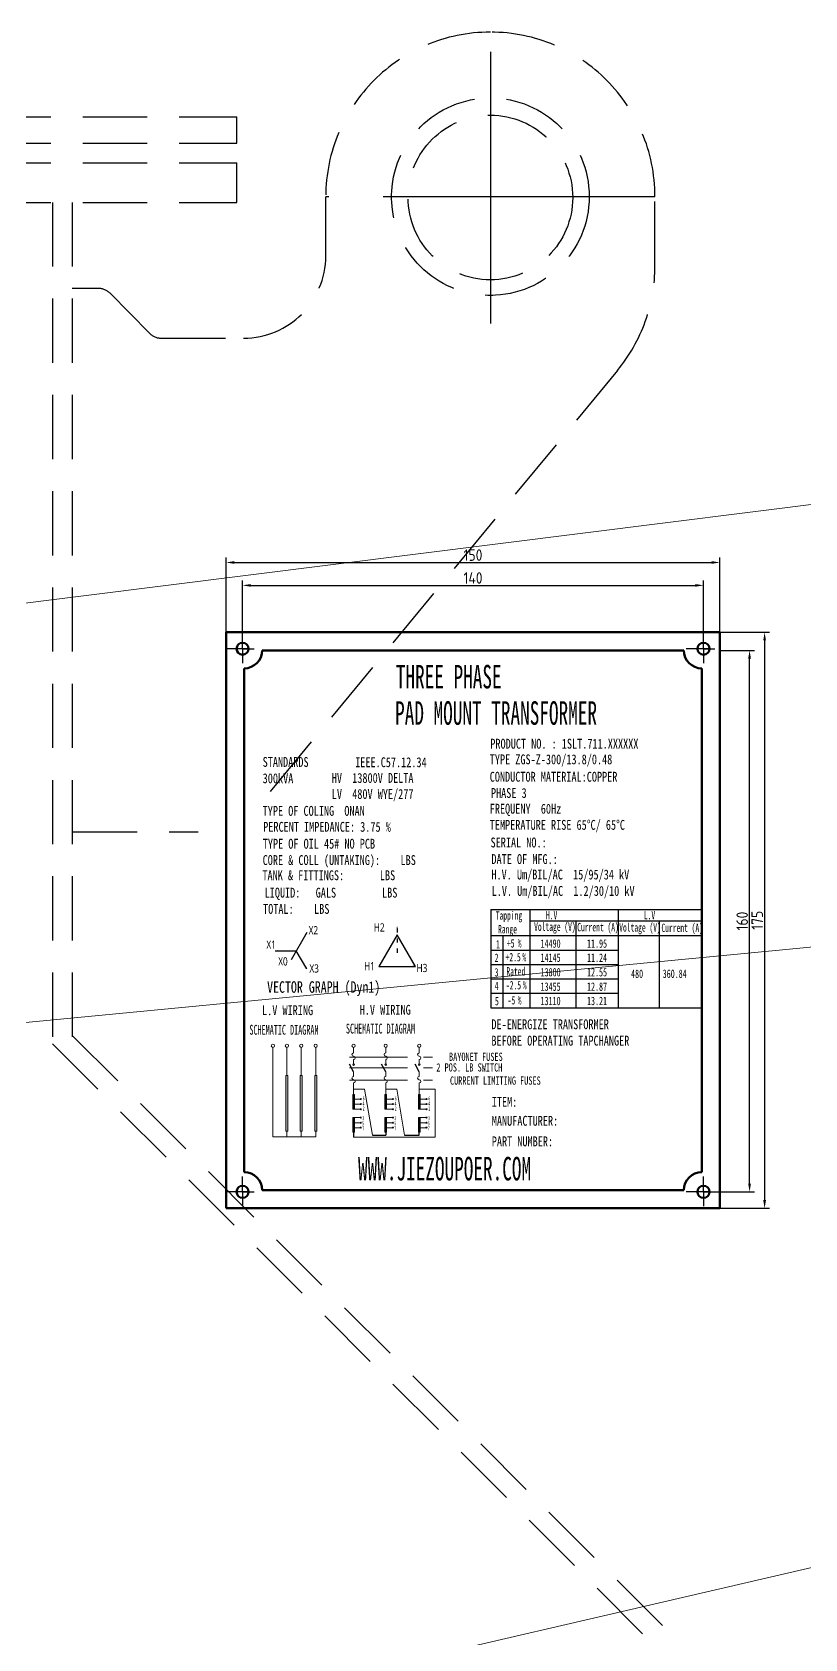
# Model space of a CAD drawing. Header units: millimetres. Extents: x 70841 to 133731, y -170061 to -164340.
# Drawn here: x 109774.6 to 110009.4, y -166145.5 to -165657.3 of the extents above; entities that cross this region are included whole.
import ezdxf
from ezdxf.enums import TextEntityAlignment as Align

# ---------------------------------------------------------------- set-up
doc = ezdxf.new("R2010")
doc.units = ezdxf.units.MM
doc.header["$LTSCALE"] = 13
for name, pattern in [('2 虚线', [5.75, 4.5, -1.25]), ('ACAD_ISO03W100', [1.18, 0.47, -0.71]), ('ACAD_ISO04W100', [30, 24, -3, 0, -3]), ('CENTERX2', [101.6, 63.5, -12.7, 12.7, -12.7]), ('DASHED', [0.75, 0.5, -0.25]), ('HIDDEN', [9.525, 6.35, -3.175])]:
    doc.linetypes.add(name, pattern=pattern)
for name, color, linetype in [('1', 4, 'Continuous'), ('2', 3, 'Continuous'), ('4', 2, 'HIDDEN'), ('4虚线层', 6, 'DASHED'), ('HYJ1', 6, 'ACAD_ISO04W100'), ('HYJ3', 4, 'Continuous')]:
    doc.layers.add(name, color=color, linetype=linetype)
for name, color, linetype, lineweight in [('2-0.13', 3, 'Continuous', 13), ('标注、文本', 3, 'Continuous', 25), ('铁心', 3, 'Continuous', 0)]:
    doc.layers.add(name, color=color, linetype=linetype, lineweight=lineweight)
doc.styles.add('11', font='')
doc.styles.get("Standard").update_dxf_attribs({"font": 'gbenor.shx', "bigfont": 'gbcbig.shx'})
doc.styles.add('宋体', font='', dxfattribs={"width": 0.6})
doc.styles.get('11').set_extended_font_data('FangSong_GB2312')
doc.styles.get('宋体').set_extended_font_data('Microsoft YaHei')
doc.dimstyles.new('1$0', dxfattribs={"dimtxt": 3.5, "dimasz": 2.5, "dimexe": 1.5, "dimexo": 0, "dimgap": 0.5, "dimtad": 1, "dimtoh": 1, "dimdec": 1, "dimtxsty": 'Standard', "dimcen": 2.5, "dimclrd": 3, "dimclre": 3, "dimclrt": 3, "dimadec": 1, "dimazin": 0, "dimtfac": 1, "dimtdec": 1, "dimtmove": 0, "dimatfit": 2, "dimfxl": 1.5, "dimarcsym": 0})

# ---------------------------------------------------------------- blocks, each defined once
blk = doc.blocks.new('*D1574')
at = {"layer": '2', "color": 3, "lineweight": -2, "transparency": 16777216}
for p, q in [((111271.86, -168313.11), (111282.51, -168313.11)), ((111281.01, -168475.12), (111281.01, -168315.61)), ((111270.17, -168477.62), (111282.51, -168477.62))]:
    blk.add_line(p, q, dxfattribs=at)
at = {"layer": '2', "color": 3, "transparency": 16777216}
for points in [[(111280.59, -168315.61), (111281.42, -168315.61), (111281.01, -168313.11)], [(111280.59, -168475.12), (111281.42, -168475.12), (111281.01, -168477.62)]]:
    blk.add_solid(points, dxfattribs=at)
at = {"layer": 'Defpoints', "color": 0, "transparency": 16777216}
for p in [(111271.86, -168313.11), (111281.01, -168313.11), (111270.17, -168477.62)]:
    blk.add_point(p, dxfattribs=at)
at = {"layer": '2', "color": 3, "transparency": 16777216, "insert": (111278.76, -168395.36), "char_height": 3.5, "attachment_point": 5, "rotation": 90}
blk.add_mtext('160', dxfattribs=at)
blk = doc.blocks.new('*D1577')
at = {"layer": '2', "color": 3, "lineweight": -2, "transparency": 16777216}
for p, q in [((111271.99, -168307.62), (111287.07, -168307.62)), ((111285.57, -168310.12), (111285.57, -168480.12)), ((111271.99, -168482.62), (111287.07, -168482.62))]:
    blk.add_line(p, q, dxfattribs=at)
at = {"layer": '2', "color": 3, "transparency": 16777216}
for points in [[(111285.16, -168310.12), (111285.99, -168310.12), (111285.57, -168307.62)], [(111285.16, -168480.12), (111285.99, -168480.12), (111285.57, -168482.62)]]:
    blk.add_solid(points, dxfattribs=at)
at = {"layer": 'Defpoints', "color": 0, "transparency": 16777216}
for p in [(111271.99, -168307.62), (111271.99, -168482.62), (111285.57, -168482.62)]:
    blk.add_point(p, dxfattribs=at)
at = {"layer": '2', "color": 3, "transparency": 16777216, "insert": (111283.32, -168395.12), "char_height": 3.5, "attachment_point": 5, "rotation": 90}
blk.add_mtext('175', dxfattribs=at)
blk = doc.blocks.new('*D1575')
at = {"layer": '2', "color": 3, "lineweight": -2, "transparency": 16777216}
for p, q in [((111127, -168307.98), (111127, -168291.87)), ((111267, -168307.98), (111267, -168291.87)), ((111129.5, -168293.37), (111264.5, -168293.37))]:
    blk.add_line(p, q, dxfattribs=at)
at = {"layer": '2', "color": 3, "transparency": 16777216}
for points in [[(111129.5, -168292.96), (111129.5, -168293.79), (111127, -168293.37)], [(111264.5, -168292.96), (111264.5, -168293.79), (111267, -168293.37)]]:
    blk.add_solid(points, dxfattribs=at)
at = {"layer": 'Defpoints', "color": 0, "transparency": 16777216}
for p in [(111267, -168293.37), (111127, -168307.98), (111267, -168307.98)]:
    blk.add_point(p, dxfattribs=at)
at = {"layer": '2', "color": 3, "transparency": 16777216, "insert": (111197, -168291.12), "char_height": 3.5, "attachment_point": 5}
blk.add_mtext('140', dxfattribs=at)
blk = doc.blocks.new('*D1576')
at = {"layer": '2', "color": 3, "lineweight": -2, "transparency": 16777216}
for p, q in [((111122, -168307.62), (111122, -168284.92)), ((111124.5, -168286.42), (111269.49, -168286.42)), ((111271.99, -168307.62), (111271.99, -168284.92))]:
    blk.add_line(p, q, dxfattribs=at)
at = {"layer": '2', "color": 3, "transparency": 16777216}
for points in [[(111124.5, -168286), (111124.5, -168286.83), (111122, -168286.42)], [(111269.49, -168286), (111269.49, -168286.83), (111271.99, -168286.42)]]:
    blk.add_solid(points, dxfattribs=at)
at = {"layer": 'Defpoints', "color": 0, "transparency": 16777216}
for p in [(111271.99, -168286.42), (111122, -168307.62), (111271.99, -168307.62)]:
    blk.add_point(p, dxfattribs=at)
at = {"layer": '2', "color": 3, "transparency": 16777216, "insert": (111197, -168284.17), "char_height": 3.5, "attachment_point": 5}
blk.add_mtext('150', dxfattribs=at)
blk = doc.blocks.new('5415')
at = {"layer": '铁心'}
h = blk.add_hatch(color=256, dxfattribs=at)
h.dxf.hatch_style = 1
h.paths.add_polyline_path([(111140.15, -168442.24), (111140.77, -168442.24), (111140.77, -168459.22), (111140.15, -168459.22)])
h = blk.add_hatch(color=256, dxfattribs=at)
h.dxf.hatch_style = 1
h.paths.add_polyline_path([(111144.51, -168442.24), (111145.13, -168442.24), (111145.13, -168459.22), (111144.51, -168459.22)])
h = blk.add_hatch(color=256, dxfattribs=at)
h.dxf.hatch_style = 1
h.paths.add_polyline_path([(111148.9, -168442.24), (111149.52, -168442.24), (111149.52, -168459.22), (111148.9, -168459.22)])
h = blk.add_hatch(color=256, dxfattribs=at)
h.dxf.hatch_style = 1
h.paths.add_polyline_path([(111160.95, -168448.09), (111160.48, -168448.09), (111160.95, -168452.56)])
h.paths.add_polyline_path([(111160.48, -168448.09), (111160.95, -168452.56), (111160.48, -168452.56)])
h = blk.add_hatch(color=256, dxfattribs=at)
h.dxf.hatch_style = 1
h.paths.add_polyline_path([(111160.83, -168448.09), (111160.6, -168448.09), (111160.83, -168452.56)])
h.paths.add_polyline_path([(111160.6, -168448.09), (111160.83, -168452.56), (111160.6, -168452.56)])
h = blk.add_hatch(color=256, dxfattribs=at)
h.dxf.hatch_style = 1
h.paths.add_polyline_path([(111170.71, -168448.09), (111170.24, -168448.09), (111170.71, -168452.56)])
h.paths.add_polyline_path([(111170.24, -168448.09), (111170.71, -168452.56), (111170.24, -168452.56)])
h = blk.add_hatch(color=256, dxfattribs=at)
h.dxf.hatch_style = 1
h.paths.add_polyline_path([(111170.59, -168448.09), (111170.35, -168448.09), (111170.59, -168452.56)])
h.paths.add_polyline_path([(111170.35, -168448.09), (111170.59, -168452.56), (111170.35, -168452.56)])
h = blk.add_hatch(color=256, dxfattribs=at)
h.dxf.hatch_style = 1
h.paths.add_polyline_path([(111180.91, -168448.09), (111180.44, -168448.09), (111180.91, -168452.56)])
h.paths.add_polyline_path([(111180.44, -168448.09), (111180.91, -168452.56), (111180.44, -168452.56)])
h = blk.add_hatch(color=256, dxfattribs=at)
h.dxf.hatch_style = 1
h.paths.add_polyline_path([(111180.79, -168448.09), (111180.56, -168448.09), (111180.79, -168452.56)])
h.paths.add_polyline_path([(111180.56, -168448.09), (111180.79, -168452.56), (111180.56, -168452.56)])
h = blk.add_hatch(color=256, dxfattribs=at)
h.dxf.hatch_style = 1
h.paths.add_polyline_path([(111160.95, -168455.05), (111160.48, -168455.05), (111160.95, -168459.51)])
h.paths.add_polyline_path([(111160.48, -168455.05), (111160.95, -168459.51), (111160.48, -168459.51)])
h = blk.add_hatch(color=256, dxfattribs=at)
h.dxf.hatch_style = 1
h.paths.add_polyline_path([(111160.83, -168455.05), (111160.6, -168455.05), (111160.83, -168459.51)])
h.paths.add_polyline_path([(111160.6, -168455.05), (111160.83, -168459.51), (111160.6, -168459.51)])
h = blk.add_hatch(color=256, dxfattribs=at)
h.dxf.hatch_style = 1
h.paths.add_polyline_path([(111170.71, -168455.05), (111170.24, -168455.05), (111170.71, -168459.51)])
h.paths.add_polyline_path([(111170.24, -168455.05), (111170.71, -168459.51), (111170.24, -168459.51)])
h = blk.add_hatch(color=256, dxfattribs=at)
h.dxf.hatch_style = 1
h.paths.add_polyline_path([(111170.59, -168455.05), (111170.35, -168455.05), (111170.59, -168459.51)])
h.paths.add_polyline_path([(111170.35, -168455.05), (111170.59, -168459.51), (111170.35, -168459.51)])
h = blk.add_hatch(color=256, dxfattribs=at)
h.dxf.hatch_style = 1
h.paths.add_polyline_path([(111180.91, -168455.05), (111180.44, -168455.05), (111180.91, -168459.51)])
h.paths.add_polyline_path([(111180.44, -168455.05), (111180.91, -168459.51), (111180.44, -168459.51)])
h = blk.add_hatch(color=256, dxfattribs=at)
h.dxf.hatch_style = 1
h.paths.add_polyline_path([(111180.79, -168455.05), (111180.56, -168455.05), (111180.79, -168459.51)])
h.paths.add_polyline_path([(111180.56, -168455.05), (111180.79, -168459.51), (111180.56, -168459.51)])
at = {"layer": '2'}
for points in [[(111146.55, -168398.8), (111141.73, -168407.14)], [(111136.91, -168404.36), (111143.33, -168404.36)], [(111146.55, -168409.92), (111143.33, -168404.36)]]:
    blk.add_lwpolyline(points, dxfattribs=at)
for points in [[(111146.55, -168398.8, 0, 0.385, 0), (111146.16, -168399.46, 0.385, 0.385, 0)], [(111173.94, -168396.84, 0, 0.385, 0), (111173.94, -168397.61, 0.385, 0.385, 0)], [(111173.94, -168399.58, 0, 0.385, 0), (111174.33, -168400.24, 0.385, 0.385, 0)], [(111136.91, -168404.36, 0, 0.385, 0), (111137.68, -168404.36, 0.385, 0.385, 0)], [(111146.55, -168409.92, 0, 0.385, 0), (111146.16, -168409.25, 0.385, 0.385, 0)], [(111168.38, -168409.21, 0, 0.385, 0), (111168.77, -168408.54, 0.385, 0.385, 0)]]:
    blk.add_lwpolyline(points, format="xyseb", dxfattribs=at)
at = {"layer": '2', "linetype": 'ACAD_ISO03W100', "ltscale": 0.2}
blk.add_lwpolyline([(111173.94, -168397.61), (111173.94, -168406)], dxfattribs=at)
at = {"layer": '2'}
blk.add_lwpolyline([(111173.94, -168399.58), (111168.38, -168409.21), (111179.51, -168409.21)], close=True, dxfattribs=at)
at = {"layer": '2', "linetype": 'Continuous'}
blk.add_lwpolyline([(111179.51, -168409.21), (111178.73, -168409.21)], dxfattribs=at)
at = {"layer": '2-0.13'}
for p, q in [((111242.81, -168395.32), (111255.43, -168395.32)), ((111136.2, -168433.74), (111136.2, -168460.92)), ((111136.2, -168460.92), (111149.21, -168460.92))]:
    blk.add_line(p, q, dxfattribs=at)
for centre, radius in [((111136.2, -168433.24), 0.499), ((111140.46, -168433.24), 0.499), ((111144.82, -168433.24), 0.499), ((111149.21, -168433.24), 0.499), ((111160.72, -168433.24), 0.499), ((111170.47, -168433.24), 0.499), ((111180.67, -168433.24), 0.499), ((111160.72, -168438.97), 0.249), ((111170.47, -168438.97), 0.249), ((111180.67, -168438.97), 0.249)]:
    blk.add_circle(centre, radius, dxfattribs=at)
for centre, start, end in [((111160.72, -168435.93), 90, 270), ((111160.72, -168436.92), 270, 90), ((111170.47, -168435.93), 90, 270), ((111170.47, -168436.92), 270, 90), ((111180.67, -168435.93), 90, 270), ((111180.67, -168436.92), 270, 90), ((111160.72, -168443.06), 90, 270), ((111170.47, -168443.06), 90, 270), ((111180.67, -168443.06), 90, 270), ((111160.72, -168444.06), 270, 90), ((111170.47, -168444.06), 270, 90), ((111180.67, -168444.06), 270, 90)]:
    blk.add_arc(centre, 0.499, start, end, dxfattribs=at)
at = {"layer": 'HYJ1', "color": 1, "linetype": 'CENTERX2'}
for p, q in [((111127, -168312.62), (111127, -168307.98)), ((111267, -168312.62), (111267, -168307.98)), ((111127, -168312.62), (111121.75, -168312.62)), ((111128.82, -168312.62), (111127, -168312.62)), ((111127, -168312.62), (111130.49, -168312.62)), ((111127, -168312.62), (111127, -168317.02)), ((111127, -168312.62), (111127, -168314.45)), ((111267, -168312.62), (111261.75, -168312.62)), ((111268.82, -168312.62), (111267, -168312.62)), ((111267, -168312.62), (111270.49, -168312.62)), ((111267, -168312.62), (111267, -168317.02)), ((111267, -168312.62), (111267, -168314.45)), ((111127, -168477.62), (111127, -168472.98)), ((111267, -168477.62), (111267, -168472.98)), ((111127, -168477.62), (111121.75, -168477.62)), ((111128.82, -168477.62), (111127, -168477.62)), ((111127, -168477.62), (111130.49, -168477.62)), ((111127, -168477.62), (111127, -168482.02)), ((111127, -168477.62), (111127, -168479.45)), ((111267, -168477.62), (111261.75, -168477.62)), ((111268.82, -168477.62), (111267, -168477.62)), ((111267, -168477.62), (111270.49, -168477.62)), ((111267, -168477.62), (111267, -168482.02)), ((111267, -168477.62), (111267, -168479.45))]:
    blk.add_line(p, q, dxfattribs=at)
at = {"layer": 'HYJ3', "linetype": 'ByBlock', "lineweight": 50}
for p, q in [((111271.99, -168307.62), (111122, -168307.62)), ((111122, -168307.62), (111122, -168482.62)), ((111271.99, -168482.62), (111271.99, -168307.62)), ((111261.02, -168313.11), (111132.97, -168313.11)), ((111127.49, -168318.6), (111127.49, -168471.65)), ((111266.51, -168471.65), (111266.51, -168318.6)), ((111132.97, -168477.14), (111261.02, -168477.14)), ((111271.99, -168482.62), (111122, -168482.62))]:
    blk.add_line(p, q, dxfattribs=at)
for centre in [(111127, -168312.62), (111267, -168312.62), (111127, -168477.62), (111267, -168477.62)]:
    blk.add_circle(centre, 1.83, dxfattribs=at)
for centre, start, end in [((111127.49, -168313.11), 270, 0), ((111266.51, -168313.11), 180, 270), ((111127.49, -168477.14), 0, 90), ((111266.51, -168477.14), 90, 180)]:
    blk.add_arc(centre, 5.49, start, end, dxfattribs=at)
at = {"layer": '标注、文本', "color": 0}
for p, q in [((111202.42, -168391.8), (111202.42, -168421.69)), ((111202.42, -168391.8), (111202.42, -168421.69)), ((111202.42, -168391.8), (111266.51, -168391.8)), ((111214.21, -168391.8), (111214.21, -168421.69)), ((111241.09, -168391.8), (111241.09, -168421.69)), ((111266.51, -168391.8), (111266.51, -168426.08)), ((111214.21, -168395.32), (111237.82, -168395.32)), ((111228.26, -168395.32), (111228.26, -168421.69)), ((111232.21, -168395.32), (111266.51, -168395.32)), ((111253.58, -168395.32), (111253.58, -168421.69)), ((111202.42, -168399.79), (111266.51, -168399.79)), ((111202.42, -168404.17), (111241.09, -168404.17)), ((111206.05, -168399.79), (111206.05, -168421.69)), ((111202.42, -168408.55), (111241.09, -168408.55)), ((111202.42, -168412.93), (111241.09, -168412.93)), ((111202.42, -168417.31), (111241.09, -168417.31)), ((111202.42, -168421.69), (111266.51, -168421.69))]:
    blk.add_line(p, q, dxfattribs=at)
at = {"layer": '标注、文本', "color": 2, "linetype": '2 虚线', "lineweight": 9, "ltscale": 0.3}
for p, q in [((111159.53, -168436.68), (111184.65, -168436.68)), ((111159.53, -168439.97), (111184.65, -168439.97)), ((111159.53, -168443.72), (111184.65, -168443.72))]:
    blk.add_line(p, q, dxfattribs=at)
at = {"layer": '标注、文本'}
for p, q in [((111160.72, -168441.14), (111159.46, -168438.86)), ((111170.47, -168441.14), (111169.22, -168438.86)), ((111180.67, -168441.14), (111179.42, -168438.86)), ((111160.72, -168459.51), (111160.72, -168461.06)), ((111166.48, -168460.38), (111170.47, -168460.38)), ((111170.47, -168459.53), (111170.47, -168460.38)), ((111176.23, -168460.38), (111180.67, -168460.38)), ((111180.67, -168460.38), (111180.67, -168459.51))]:
    blk.add_line(p, q, dxfattribs=at)
at = {"layer": '铁心'}
for p, q in [((111140.46, -168433.74), (111140.46, -168442.24)), ((111144.82, -168433.74), (111144.82, -168442.24)), ((111149.21, -168433.74), (111149.21, -168442.24)), ((111164.05, -168446.39), (111160.72, -168446.39)), ((111166.48, -168460.38), (111164.05, -168446.39)), ((111173.81, -168446.39), (111170.46, -168446.39)), ((111176.23, -168460.38), (111173.81, -168446.39)), ((111180.67, -168446.39), (111185.47, -168446.39)), ((111185.47, -168446.39), (111185.47, -168461.06)), ((111140.46, -168460.92), (111140.46, -168459.22)), ((111144.82, -168460.92), (111144.82, -168459.22)), ((111149.21, -168460.92), (111149.21, -168459.22)), ((111170.47, -168460.38), (111166.48, -168460.38)), ((111180.67, -168460.38), (111176.23, -168460.38))]:
    blk.add_line(p, q, dxfattribs=at)
for points in [[(111160.72, -168435.43), (111160.72, -168433.74)], [(111160.72, -168438.72), (111160.72, -168437.42)], [(111170.47, -168435.43), (111170.47, -168433.74)], [(111170.47, -168438.72), (111170.47, -168437.42)], [(111180.67, -168435.43), (111180.67, -168433.74)], [(111180.67, -168438.72), (111180.67, -168437.42)], [(111160.72, -168442.56), (111160.72, -168441.14)], [(111170.47, -168442.56), (111170.47, -168441.14)], [(111180.67, -168442.56), (111180.67, -168441.14)], [(111160.95, -168448.09), (111160.48, -168448.09), (111160.95, -168452.56), (111160.95, -168448.09)], [(111160.83, -168448.09), (111160.6, -168448.09), (111160.83, -168452.56), (111160.83, -168448.09)], [(111160.72, -168448.09), (111160.72, -168444.56)], [(111160.72, -168448.09), (111160.72, -168452.56)], [(111170.71, -168448.09), (111170.24, -168448.09), (111170.71, -168452.56), (111170.71, -168448.09)], [(111170.59, -168448.09), (111170.35, -168448.09), (111170.59, -168452.56), (111170.59, -168448.09)], [(111170.47, -168448.09), (111170.47, -168444.56)], [(111170.47, -168448.09), (111170.47, -168452.56)], [(111180.91, -168448.09), (111180.44, -168448.09), (111180.91, -168452.56), (111180.91, -168448.09)], [(111180.79, -168448.09), (111180.56, -168448.09), (111180.79, -168452.56), (111180.79, -168448.09)], [(111180.67, -168448.09), (111180.67, -168444.56)], [(111180.67, -168448.09), (111180.67, -168452.56)], [(111160.72, -168449.45), (111162.76, -168449.45)], [(111160.72, -168450.99), (111162.76, -168450.99)], [(111160.72, -168452.56), (111162.76, -168452.56)], [(111170.47, -168449.45), (111172.51, -168449.45)], [(111170.47, -168450.99), (111172.51, -168450.99)], [(111170.47, -168452.56), (111172.51, -168452.56)], [(111180.67, -168449.45), (111182.74, -168449.45)], [(111180.67, -168450.99), (111182.74, -168450.99)], [(111180.67, -168452.56), (111182.74, -168452.56)], [(111160.95, -168455.05), (111160.48, -168455.05), (111160.95, -168459.51), (111160.95, -168455.05)], [(111160.83, -168455.05), (111160.6, -168455.05), (111160.83, -168459.51), (111160.83, -168455.05)], [(111160.72, -168459.51), (111160.72, -168455.05)], [(111160.72, -168455.05), (111162.76, -168455.05)], [(111160.72, -168456.62), (111162.76, -168456.62)], [(111170.71, -168455.05), (111170.24, -168455.05), (111170.71, -168459.51), (111170.71, -168455.05)], [(111170.59, -168455.05), (111170.35, -168455.05), (111170.59, -168459.51), (111170.59, -168455.05)], [(111170.47, -168459.51), (111170.47, -168455.05)], [(111170.47, -168455.05), (111172.51, -168455.05)], [(111170.47, -168456.62), (111172.51, -168456.62)], [(111180.91, -168455.05), (111180.44, -168455.05), (111180.91, -168459.51), (111180.91, -168455.05)], [(111180.79, -168455.05), (111180.56, -168455.05), (111180.79, -168459.51), (111180.79, -168455.05)], [(111180.67, -168459.51), (111180.67, -168455.05)], [(111180.67, -168455.05), (111182.74, -168455.05)], [(111180.67, -168456.62), (111182.74, -168456.62)], [(111160.72, -168458.16), (111162.76, -168458.16)], [(111185.47, -168461.06), (111185.47, -168461.06), (111160.72, -168461.06)], [(111170.47, -168458.16), (111172.51, -168458.16)], [(111180.67, -168458.16), (111182.74, -168458.16)]]:
    blk.add_lwpolyline(points, dxfattribs=at)
for points in [[(111140.77, -168459.22), (111140.15, -168459.22), (111140.15, -168442.24), (111140.77, -168442.24)], [(111145.13, -168459.22), (111144.51, -168459.22), (111144.51, -168442.24), (111145.13, -168442.24)], [(111149.52, -168459.22), (111148.9, -168459.22), (111148.9, -168442.24), (111149.52, -168442.24)], [(111160.48, -168448.09), (111160.95, -168452.56), (111160.48, -168452.56), (111160.48, -168448.09)], [(111160.6, -168448.09), (111160.83, -168452.56), (111160.6, -168452.56), (111160.6, -168448.09)], [(111170.24, -168448.09), (111170.71, -168452.56), (111170.24, -168452.56), (111170.24, -168448.09)], [(111170.35, -168448.09), (111170.59, -168452.56), (111170.35, -168452.56), (111170.35, -168448.09)], [(111180.44, -168448.09), (111180.91, -168452.56), (111180.44, -168452.56), (111180.44, -168448.09)], [(111180.56, -168448.09), (111180.79, -168452.56), (111180.56, -168452.56), (111180.56, -168448.09)], [(111160.48, -168455.05), (111160.95, -168459.51), (111160.48, -168459.51), (111160.48, -168455.05)], [(111160.6, -168455.05), (111160.83, -168459.51), (111160.6, -168459.51), (111160.6, -168455.05)], [(111170.24, -168455.05), (111170.71, -168459.51), (111170.24, -168459.51), (111170.24, -168455.05)], [(111170.35, -168455.05), (111170.59, -168459.51), (111170.35, -168459.51), (111170.35, -168455.05)], [(111180.44, -168455.05), (111180.91, -168459.51), (111180.44, -168459.51), (111180.44, -168455.05)], [(111180.56, -168455.05), (111180.79, -168459.51), (111180.56, -168459.51), (111180.56, -168455.05)]]:
    blk.add_lwpolyline(points, close=True, dxfattribs=at)
for centre in [(111162.91, -168449.46), (111162.91, -168450.95), (111162.91, -168452.52), (111172.65, -168449.46), (111172.65, -168450.95), (111172.65, -168452.52), (111182.87, -168449.46), (111182.87, -168450.95), (111182.87, -168452.52), (111162.91, -168455.06), (111162.91, -168456.63), (111162.91, -168458.12), (111172.65, -168455.06), (111172.65, -168456.63), (111172.65, -168458.12), (111182.87, -168455.06), (111182.87, -168456.63), (111182.87, -168458.12)]:
    blk.add_circle(centre, 0.154, dxfattribs=at)
at = {"layer": '2', "style": '宋体', "width": 0.76}
for s, p in [('X2', (111147.07, -168399.41)), ('H2', (111166.89, -168398.54)), ('X1', (111134.23, -168403.77)), ('X0', (111137.83, -168408.86)), ('X3', (111147.31, -168411.01)), ('H1', (111163.95, -168410.3)), ('H3', (111179.87, -168410.86))]:
    blk.add_text(s, height=2.5, dxfattribs=at).set_placement(p)
at = {"layer": '2-0.13', "style": '11'}
for s, height, width, p in [('PRODUCT NO. : 1SLT.711.XXXXXX', 3, 0.76, (111202.26, -168342.98)), ('STANDARDS', 3, 0.76, (111133.1, -168348.52)), ('IEEE.C57.12.34', 3, 0.76, (111161.2, -168348.61)), ('TYPE ZGS-Z-300/13.8/0.48', 3, 0.76, (111202.08, -168347.73)), ('300kVA', 3, 0.76, (111133.11, -168353.48)), ('HV  13800V DELTA', 3, 0.76, (111154.1, -168353.37)), ('CONDUCTOR MATERIAL:COPPER', 3, 0.76, (111202.08, -168353.02)), ('LV  480V WYE/277', 3, 0.76, (111154.1, -168358.25)), ('PHASE 3', 3, 0.76, (111202.44, -168357.95)), ('TYPE OF COLING  ONAN', 3, 0.76, (111133.1, -168363.39)), ('FREQUENY  60Hz', 3, 0.76, (111202.08, -168362.73)), ('PERCENT IMPEDANCE: 3.75 %%%', 3, 0.76, (111133.26, -168368.23)), ('TEMPERATURE RISE 65°C/ 65°C', 3, 0.76, (111202.08, -168367.64)), ('SERIAL NO.:', 3, 0.76, (111202.33, -168372.99)), ('TYPE OF OIL 45# NO PCB', 3, 0.76, (111133.13, -168373.37)), ('CORE & COLL (UNTAKING):    LBS', 3, 0.76, (111133.1, -168378.33)), ('DATE OF MFG.:', 3, 0.76, (111202.6, -168378.03)), ('TANK & FITTINGS:       LBS', 3, 0.76, (111133.03, -168382.95)), ('H.V. Um/BIL/AC  15/95/34 kV', 3, 0.76, (111202.58, -168382.72)), ('L.V. Um/BIL/AC  1.2/30/10 kV', 3, 0.76, (111202.65, -168387.7)), ('LIQUID:   GALS         LBS', 3, 0.76, (111133.7, -168388.23)), ('TOTAL:    LBS', 3, 0.76, (111133.22, -168393.17)), ('Tapping ', 2.556, 0.55, (111203.9, -168394.94)), ('H.V', 2.556, 0.55, (111219.16, -168394.82)), ('L.V', 2.556, 0.55, (111248.89, -168394.82)), ('Range', 2.556, 0.55, (111204.61, -168399.11)), ('Voltage (V)', 2.5558, 0.55, (111215.56, -168398.34)), ('Current (A)', 2.5558, 0.55, (111228.66, -168398.49)), ('Voltage (V)', 2.5558, 0.55, (111241.41, -168398.57)), ('Current (A)', 2.5558, 0.55, (111254.23, -168398.69)), ('1      ', 2.556, 0.55, (111204.01, -168403.68)), ('+5', 2.556, 0.55, (111207.3, -168403.39)), ('%', 2.56, 0.55, (111210.57, -168403.39)), ('14490', 2.556, 0.7, (111217.53, -168403.47)), ('11.95', 2.556, 0.7, (111231.63, -168403.47)), ('2   ', 2.556, 0.55, (111203.59, -168407.77)), ('+2.5', 2.556, 0.55, (111206.9, -168407.6)), ('%', 2.56, 0.55, (111211.99, -168407.6)), ('14145', 2.556, 0.7, (111217.53, -168407.77)), ('11.24', 2.556, 0.7, (111231.63, -168407.77)), ('VECTOR GRAPH (Dyn1)', 3.5, 0.76, (111134.45, -168417.15)), ('3', 2.56, 0.55, (111203.57, -168412.21)), ('4', 2.56, 0.55, (111203.59, -168416.33)), ('-2.5', 2.556, 0.55, (111207, -168416.12)), ('Rated', 2.556, 0.55, (111207.14, -168411.92)), ('%', 2.56, 0.55, (111212.14, -168416.12)), ('13800', 2.556, 0.7, (111217.53, -168412.17)), ('13455', 2.556, 0.7, (111217.53, -168416.55)), ('12.55', 2.556, 0.7, (111231.63, -168412.17)), ('12.87', 2.556, 0.7, (111231.63, -168416.55)), ('480', 2.556, 0.7, (111245.01, -168412.64)), ('360.84', 2.556, 0.7, (111254.61, -168412.64)), ('5', 2.56, 0.55, (111203.68, -168420.97)), ('-5', 2.556, 0.55, (111207.52, -168420.7)), ('%', 2.56, 0.55, (111210.57, -168420.7)), ('13110', 2.556, 0.7, (111217.53, -168420.9)), ('13.21', 2.556, 0.7, (111231.63, -168420.9)), ('L.V WIRING ', 3, 0.76, (111132.91, -168423.95)), ('H.V WIRING ', 3, 0.76, (111162.57, -168423.82)), ('SCHEMATIC DIAGRAM ', 3, 0.55, (111129.08, -168429.89)), ('SCHEMATIC DIAGRAM ', 3, 0.55, (111158.39, -168429.53)), ('DE-ENERGIZE TRANSFORMER', 3, 0.76, (111202.59, -168428.22)), ('BEFORE OPERATING TAPCHANGER', 3, 0.76, (111202.59, -168433.2)), ('2 POS. LB SWITCH', 2.5, 0.67, (111185.85, -168441.07)), ('ITEM:', 3, 0.76, (111202.7, -168451.8)), ('MANUFACTURER:', 3, 0.76, (111202.7, -168457.54)), ('PART NUMBER:', 3, 0.76, (111202.7, -168463.79))]:
    blk.add_text(s, height=height, dxfattribs=dict(at, width=width)).set_placement(p)
at = {"layer": '2-0.13', "style": '11', "width": 0.67}
for s, p in [('BAYONET FUSES', (111206.01, -168437.84)), ('CURRENT LIMITING FUSES', (111217.57, -168445.08))]:
    blk.add_text(s, height=2.5, dxfattribs=at).set_placement(p, align=Align.RIGHT)
at = {"layer": '4', "color": 4, "style": '11', "width": 0.6}
for s, p in [('THREE PHASE ', (111173.55, -168324.69)), (' PAD MOUNT TRANSFORMER', (111170.41, -168335.73)), ('WWW.JIEZOUPOER.COM', (111162.06, -168474.16))]:
    blk.add_text(s, height=7.1563, dxfattribs=at).set_placement(p)
at = {"layer": '铁心', "style": '11', "width": 0.55}
for s, p in [('4', (111163.43, -168451.44)), ('6', (111163.48, -168449.86)), ('2', (111163.5, -168452.93)), ('4', (111173.17, -168451.44)), ('6', (111173.22, -168449.86)), ('2', (111173.23, -168452.93)), ('4', (111183.39, -168451.44)), ('6', (111183.44, -168449.86)), ('2', (111183.45, -168452.93)), ('5', (111163.31, -168457.42)), ('3', (111163.36, -168455.84)), ('7', (111163.34, -168458.9)), ('5', (111173.05, -168457.42)), ('3', (111173.09, -168455.84)), ('7', (111173.07, -168458.9)), ('5', (111183.27, -168457.42)), ('3', (111183.32, -168455.84)), ('7', (111183.3, -168458.9))]:
    blk.add_text(s, height=1.25, dxfattribs=at).set_placement(p)
at = {"layer": '2'}
for base, p1, p2, picture, middle in [((111271.99, -168286.42), (111122, -168307.62), (111271.99, -168307.62), '*D1576', (111197, -168284.17)), ((111267, -168293.37), (111127, -168307.98), (111267, -168307.98), '*D1575', (111197, -168291.12))]:
    dim = blk.add_linear_dim(base=base, p1=p1, p2=p2, dimstyle='1$0', dxfattribs=at)
    dim.commit()
    dim.dimension.update_dxf_attribs({"geometry": picture, "text_midpoint": middle})
for base, p1, p2, text, picture, middle in [((111285.57, -168482.62), (111271.99, -168307.62), (111271.99, -168482.62), '175', '*D1577', (111283.32, -168395.12)), ((111281.01, -168313.11), (111270.17, -168477.62), (111271.86, -168313.11), '160', '*D1574', (111278.76, -168395.36))]:
    dim = blk.add_linear_dim(base=base, p1=p1, p2=p2, angle=90, text=text, dimstyle='1$0', dxfattribs=at)
    dim.commit()
    dim.dimension.update_dxf_attribs({"geometry": picture, "text_midpoint": middle})

msp = doc.modelspace()

# ---------------------------------------------------------------- linework, layer by layer
at = {"layer": '1', "color": 1, "linetype": 'CENTERX2', "lineweight": -3, "ltscale": 0.1}
for p, q in [((109913.829, -165663.352), (109913.829, -165751.293)), ((109963.829, -165707.322), (109863.829, -165707.322))]:
    msp.add_line(p, q, dxfattribs=at)
at = {"layer": '4虚线层', "ltscale": 3}
for p, q in [((108824.829, -165683.054), (109836.829, -165683.054)), ((109836.829, -165691.054), (109836.829, -165683.054)), ((108824.829, -165691.054), (109836.829, -165691.054)), ((108824.829, -165697.054), (109836.829, -165697.054)), ((109836.829, -165709.054), (109836.829, -165697.054)), ((108824.829, -165709.054), (109836.829, -165709.054)), ((109780.829, -165709.054), (109780.829, -165964.657)), ((109786.829, -165709.054), (109786.829, -165970.657)), ((109863.829, -165725.314), (109863.829, -165707.331)), ((109963.829, -165728.328), (109963.829, -165707.331)), ((109794.741, -165735.197), (109786.829, -165735.197)), ((109810.303, -165748.829), (109798.297, -165736.682)), ((109813.859, -165750.314), (109838.829, -165750.314)), ((109952.407, -165760.136), (109844.328, -165891.218)), ((109787.001, -165900.314), (109825.039, -165900.314)), ((109786.829, -165962.171), (110001.877, -166177.22)), ((109786.829, -165962.171), (110001.877, -166177.22)), ((109780.829, -165964.657), (109995.185, -166179.013))]:
    msp.add_line(p, q, dxfattribs=at)
for centre, radius in [((109913.829, -165707.322), 30), ((109913.829, -165707.572), 25)]:
    msp.add_circle(centre, radius, dxfattribs=at)
for centre, radius, start, end in [((109913.829, -165707.331), 50, 90, 180), ((109913.829, -165707.331), 50, 0, 90), ((109838.829, -165725.314), 25, 270, 0), ((109913.829, -165728.328), 50, 320.49414, 0), ((109794.741, -165740.197), 5, 44.66809, 90), ((109813.859, -165745.314), 5, 224.66809, 270)]:
    msp.add_arc(centre, radius, start, end, dxfattribs=at)
at = {"layer": '铁心'}
for points in [[(109586.807, -165854.075), (110372.761, -165755.493), (110372.761, -165755.493)], [(109712.474, -165964.036), (110364.236, -165901.425), (110364.236, -165901.425)], [(109490.815, -166244.635), (110364.414, -166041.841), (110364.414, -166041.841)]]:
    msp.add_lwpolyline(points, dxfattribs=at)

# ---------------------------------------------------------------- block references
at = {"layer": '标注、文本'}
msp.add_blockref('5415', (-1288.445, 2467.957), dxfattribs=at)

doc.saveas('drawing.dxf')
